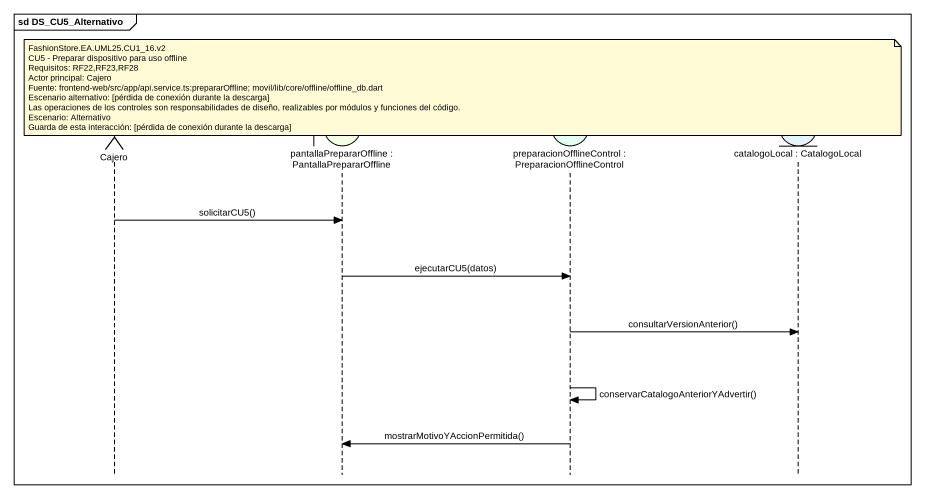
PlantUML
@startuml
mainframe sd DS_CU5_Alternativo
hide footbox
actor Cajero
boundary "pantallaPrepararOffline : PantallaPrepararOffline" as pantallaPrepararOffline #F5FFE1
control "preparacionOfflineControl : PreparacionOfflineControl" as preparacionOfflineControl #E4FFF0
entity "catalogoLocal : CatalogoLocal" as catalogoLocal #E8F4FB

note over preparacionOfflineControl
  FashionStore.EA.UML25.CU1_16.v2
  CU5 - Preparar dispositivo para uso offline
  Requisitos: RF22,RF23,RF28
  Actor principal: Cajero
  Fuente: frontend-web/src/app/api.service.ts:prepararOffline; movil/lib/core/offline/offline_db.dart
  Escenario alternativo: [pérdida de conexión durante la descarga]
  Las operaciones de los controles son responsabilidades de diseño, realizables por módulos y funciones del código.
  Escenario: Alternativo
  Guarda de esta interacción: [pérdida de conexión durante la descarga]
end note
Cajero -> pantallaPrepararOffline : solicitarCU5()
pantallaPrepararOffline -> preparacionOfflineControl : ejecutarCU5(datos)
preparacionOfflineControl -> catalogoLocal : consultarVersionAnterior()
preparacionOfflineControl -> preparacionOfflineControl : conservarCatalogoAnteriorYAdvertir()
preparacionOfflineControl -> pantallaPrepararOffline : mostrarMotivoYAccionPermitida()
@enduml
